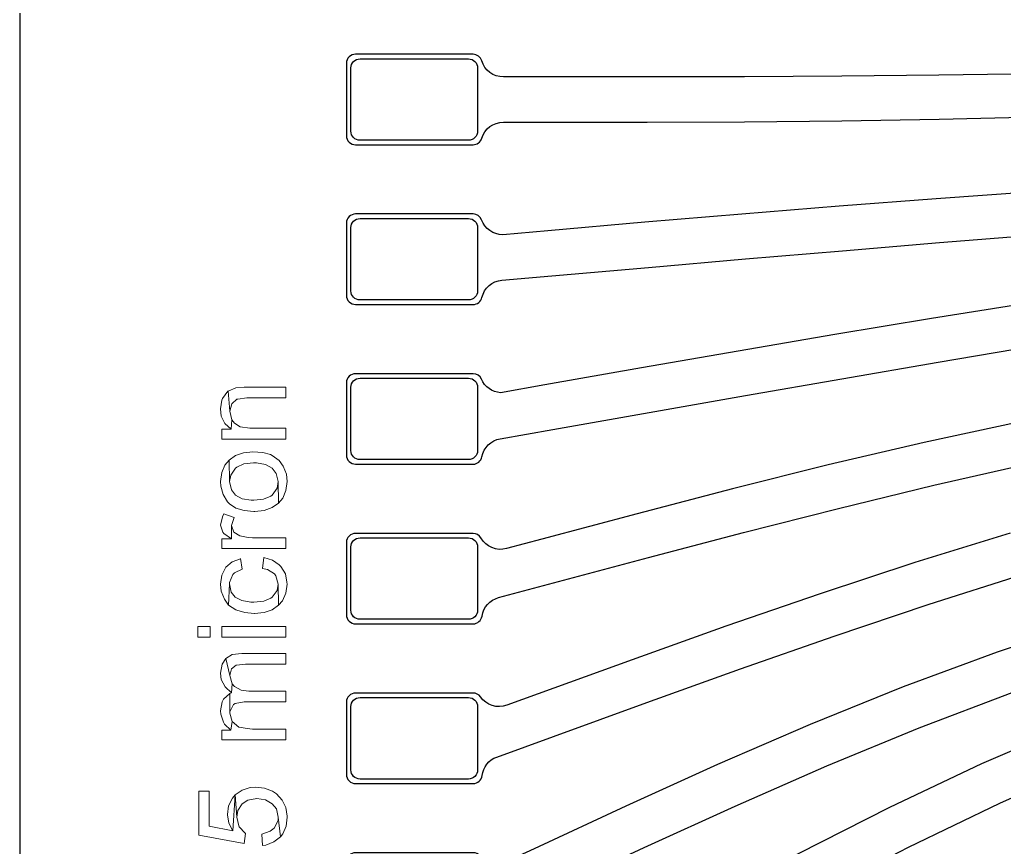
# Model space of a CAD drawing. Header units: millimetres. Extents: x 0 to 17.1, y 0 to 7.7.
# Drawn here: x 0 to 2.177, y 1.996 to 3.825 of the extents above; entities that cross this region are included whole.
import ezdxf

# ---------------------------------------------------------------- set-up
doc = ezdxf.new("R2010")
doc.units = ezdxf.units.MM
doc.header["$MEASUREMENT"] = 0
doc.layers.add('Insulation', color=112, linetype='Continuous')
doc.layers.add('Metal', color=52, linetype='Continuous')

msp = doc.modelspace()

# ---------------------------------------------------------------- linework, layer by layer
at = {"layer": 'Insulation'}
msp.add_lwpolyline([(6.5137, 7.65), (3.3444, 7.65), (0.2, 7.65, 0.414214), (0, 7.45), (0, 4.8944), (0, 0.2, 0.414214), (0.2, 0), (3.3444, 0), (5.5444, 0), (6.5137, 0)], format="xyb", dxfattribs=at)
for points in [[(0.7525, 3.5585, -0.414214), (0.7325, 3.5785), (0.7325, 3.7185, -0.414214), (0.7525, 3.7385), (0.9925, 3.7385, -0.414214), (1.0125, 3.7185), (1.0125, 3.5785, -0.414214), (0.9925, 3.5585)], [(0.7525, 3.2055, -0.414214), (0.7325, 3.2255), (0.7325, 3.3655, -0.414214), (0.7525, 3.3855), (0.9925, 3.3855, -0.414214), (1.0125, 3.3655), (1.0125, 3.2255, -0.414214), (0.9925, 3.2055)], [(0.7525, 2.8525, -0.414214), (0.7325, 2.8725), (0.7325, 3.0125, -0.414214), (0.7525, 3.0325), (0.9925, 3.0325, -0.414214), (1.0125, 3.0125), (1.0125, 2.8725, -0.414214), (0.9925, 2.8525)], [(0.7525, 2.4995, -0.414214), (0.7325, 2.5195), (0.7325, 2.6595, -0.414214), (0.7525, 2.6795), (0.9925, 2.6795, -0.414214), (1.0125, 2.6595), (1.0125, 2.5195, -0.414214), (0.9925, 2.4995)], [(0.7525, 2.1465, -0.414214), (0.7325, 2.1665), (0.7325, 2.3065, -0.414214), (0.7525, 2.3265), (0.9925, 2.3265, -0.414214), (1.0125, 2.3065), (1.0125, 2.1665, -0.414214), (0.9925, 2.1465)]]:
    msp.add_lwpolyline(points, format="xyb", close=True, dxfattribs=at)
at = {"layer": 'Metal'}
for points in [[(2.2478, 3.7054), (2.0327, 3.7022), (1.8177, 3.7001), (1.6026, 3.699), (1.3876, 3.6986), (1.1725, 3.6985), (1.0696, 3.6985, -0.331679), (1.0217, 3.7342, 0.331679), (1.0025, 3.7485), (0.7425, 3.7485, 0.414214), (0.7225, 3.7285), (0.7225, 3.5685, 0.414214), (0.7425, 3.5485), (1.0025, 3.5485, 0.331679), (1.0217, 3.5628, -0.331679), (1.0696, 3.5985), (1.1725, 3.5985), (1.3877, 3.5986), (1.6029, 3.5994), (1.8181, 3.6014), (2.0332, 3.605), (2.2483, 3.6105)], [(2.2413, 3.4443), (2.0265, 3.4293), (1.8117, 3.4129), (1.5969, 3.3954), (1.3822, 3.3771), (1.1676, 3.3584), (1.068, 3.3497, -0.313029), (1.0213, 3.3824, 0.314382), (1.0025, 3.3955), (0.7425, 3.3955, 0.414214), (0.7225, 3.3755), (0.7225, 3.2155, 0.414214), (0.7425, 3.1955), (1.0025, 3.1955, 0.347461), (1.022, 3.2109, -0.32319), (1.0662, 3.2491), (1.1763, 3.2588), (1.3906, 3.2775), (1.605, 3.2961), (1.8194, 3.3144), (2.0338, 3.3323), (2.2483, 3.3497)], [(2.2299, 3.1981), (2.0159, 3.1642), (1.8021, 3.1289), (1.5885, 3.0925), (1.375, 3.0554), (1.1615, 3.0178), (1.0631, 3.0004, -0.279107), (1.0209, 3.0304, 0.299123), (1.0025, 3.0425), (0.7425, 3.0425, 0.414214), (0.7225, 3.0225), (0.7225, 2.8625, 0.414214), (0.7425, 2.8425), (1.0025, 2.8425, 0.360752), (1.0222, 2.8588, -0.312174), (1.0626, 2.8988), (1.1789, 2.9193), (1.3918, 2.9568), (1.6047, 2.9942), (1.8177, 3.0314), (2.0308, 3.0681), (2.2441, 3.1043)], [(2.2125, 2.9364), (1.9999, 2.8905), (1.7879, 2.8408), (1.5764, 2.788), (1.3653, 2.7329), (1.1544, 2.6766), (1.0764, 2.6557, -0.341795), (1.0199, 2.6794, 0.270198), (1.0025, 2.6895), (0.7425, 2.6895, 0.414214), (0.7225, 2.6695), (0.7225, 2.5095, 0.414214), (0.7425, 2.4895), (1.0025, 2.4895, 0.371445), (1.0223, 2.5065, -0.298631), (1.0588, 2.5475), (1.1803, 2.58), (1.3902, 2.6361), (1.6002, 2.6912), (1.8106, 2.7447), (2.0215, 2.7957), (2.233, 2.8437)], [(2.1899, 2.6897), (1.9795, 2.6249), (1.7702, 2.5561), (1.5617, 2.4842), (1.3539, 2.4101), (1.1464, 2.3348), (1.077, 2.3096, -0.340003), (1.0189, 2.3279, 0.24522), (1.0025, 2.3365), (0.7425, 2.3365, 0.414214), (0.7225, 2.3165), (0.7225, 2.1565, 0.414214), (0.7425, 2.1365), (1.0025, 2.1365, 0.37939), (1.0224, 2.1541, -0.282524), (1.0549, 2.1951), (1.1806, 2.2408), (1.3869, 2.3157), (1.5935, 2.3898), (1.8006, 2.4621), (2.0085, 2.5319), (2.2174, 2.5988)], [(2.3708, 2.4968), (2.1611, 2.4271), (1.9535, 2.3501), (1.7476, 2.2669), (1.5432, 2.1784), (1.34, 2.0863), (1.1373, 1.9922), (1.0766, 1.9639, -0.335635), (1.0176, 1.9766, 0.2181), (1.0025, 1.9835), (0.7425, 1.9835, 0.414214), (0.7225, 1.9635), (0.7225, 1.8035, 0.414214), (0.7425, 1.7835), (1.0025, 1.7835, 0.384365), (1.0224, 1.8014, -0.263745), (1.051, 1.8416), (1.1796, 1.9016), (1.3806, 1.995), (1.5823, 2.0867), (1.7849, 2.1753), (1.989, 2.2594), (2.1948, 2.338)], [(2.3334, 2.2684), (2.1268, 2.1797), (1.9229, 2.0836), (1.7216, 1.9811), (1.5223, 1.8735), (1.3244, 1.7621), (1.1274, 1.6488), (1.075, 1.6186, -0.328707), (1.0161, 1.6252, 0.188881), (1.0025, 1.6305), (0.7425, 1.6305, 0.414214), (0.7225, 1.6105), (0.7225, 1.4505, 0.414214), (0.7425, 1.4305), (1.0025, 1.4305, 0.386022), (1.0224, 1.4486, -0.242068), (1.0472, 1.487), (1.1774, 1.5622), (1.3727, 1.6746), (1.5687, 1.7853), (1.7661, 1.8928), (1.9655, 1.9959), (2.1672, 2.0933), (2.3715, 2.1844)]]:
    msp.add_lwpolyline(points, format="xyb", dxfattribs=at)
at = {"layer": 'Metal', "lineweight": 0}
for points in [[(0.4606, 3.0041), (0.4647, 2.9595), (0.4692, 2.9762), (0.4804, 2.9861), (0.4822, 2.9865), (0.5024, 2.9888), (0.5883, 2.9888), (0.5883, 3.0126), (0.5015, 3.0126), (0.4966, 3.0126), (0.4781, 3.0112)], [(0.444, 2.9645), (0.4458, 2.9488), (0.4539, 2.9321), (0.4674, 2.9195), (0.4692, 2.9407), (0.4647, 2.9595), (0.4606, 3.0041), (0.4602, 3.0036), (0.4485, 2.9879), (0.4471, 2.9838)], [(0.4471, 2.9195), (0.4471, 2.898), (0.5883, 2.898), (0.5883, 2.9218), (0.511, 2.9218), (0.5092, 2.9218), (0.4876, 2.9249), (0.4746, 2.933), (0.4692, 2.9407), (0.4674, 2.9195)], [(0.4629, 2.8516), (0.4638, 2.804), (0.4665, 2.8184), (0.4773, 2.8337), (0.4799, 2.8359), (0.4957, 2.8431), (0.5168, 2.8454), (0.5236, 2.8454), (0.5438, 2.8418), (0.5582, 2.8337), (0.5672, 2.822), (0.5717, 2.804), (0.5726, 2.7563), (0.5815, 2.7671), (0.5887, 2.7842), (0.5914, 2.804), (0.5896, 2.8202), (0.5829, 2.8382), (0.5739, 2.8503), (0.5586, 2.862), (0.5546, 2.8638), (0.5375, 2.8683), (0.5155, 2.8701), (0.4948, 2.8678), (0.4773, 2.862)], [(0.444, 2.804), (0.4449, 2.7937), (0.4498, 2.7752), (0.4597, 2.7595), (0.4642, 2.755), (0.4781, 2.7455), (0.4961, 2.7397), (0.5177, 2.7379), (0.52, 2.7379), (0.5406, 2.7402), (0.5582, 2.7464), (0.5726, 2.7563), (0.5717, 2.804), (0.569, 2.7896), (0.5582, 2.7743), (0.555, 2.7716), (0.5393, 2.7649), (0.5177, 2.7626), (0.5119, 2.7626), (0.4916, 2.7662), (0.4773, 2.7743), (0.4683, 2.7856), (0.4638, 2.804), (0.4629, 2.8516), (0.4539, 2.8404), (0.4467, 2.8238)], [(0.444, 2.7078), (0.4489, 2.6925), (0.4516, 2.6894), (0.4687, 2.6772), (0.4687, 2.7069), (0.4741, 2.7244), (0.4516, 2.7325), (0.4485, 2.7262)], [(0.4471, 2.6772), (0.4471, 2.6561), (0.5883, 2.6561), (0.5883, 2.6799), (0.5146, 2.6799), (0.5051, 2.6804), (0.4867, 2.684), (0.4732, 2.6925), (0.4687, 2.7069), (0.4687, 2.6772)], [(0.5366, 2.612), (0.5478, 2.6098), (0.5631, 2.6003), (0.5667, 2.5954), (0.5717, 2.577), (0.5726, 2.5307), (0.5811, 2.5405), (0.5887, 2.5572), (0.5914, 2.577), (0.591, 2.5815), (0.5874, 2.6003), (0.5775, 2.6161), (0.5739, 2.6197), (0.5591, 2.63), (0.5397, 2.6359)], [(0.444, 2.577), (0.4458, 2.5617), (0.4525, 2.5437), (0.462, 2.5311), (0.4638, 2.5779), (0.4638, 2.581), (0.471, 2.5985), (0.4746, 2.6021), (0.4921, 2.6102), (0.4885, 2.6336), (0.488, 2.6332), (0.4696, 2.6264), (0.4557, 2.6147), (0.4548, 2.6134), (0.4467, 2.5972)], [(0.462, 2.5311), (0.4781, 2.5203), (0.4799, 2.5199), (0.4979, 2.5145), (0.5182, 2.5127), (0.5195, 2.5127), (0.5406, 2.5149), (0.5582, 2.5208), (0.5726, 2.5307), (0.5717, 2.577), (0.5694, 2.5635), (0.5586, 2.5482), (0.5555, 2.5459), (0.5397, 2.5396), (0.5177, 2.5374), (0.5114, 2.5374), (0.4912, 2.541), (0.4764, 2.5486), (0.4678, 2.5594), (0.4638, 2.5779)], [(0.3936, 2.4839), (0.3936, 2.4601), (0.4211, 2.4601), (0.4211, 2.4839)], [(0.4471, 2.4839), (0.4471, 2.4601), (0.5883, 2.4601), (0.5883, 2.4839)], [(0.4557, 2.4129), (0.4647, 2.3756), (0.4687, 2.3899), (0.4786, 2.398), (0.4795, 2.3985), (0.4993, 2.4007), (0.5883, 2.4007), (0.5883, 2.4241), (0.4912, 2.4241), (0.4912, 2.4241), (0.4701, 2.4214)], [(0.444, 2.3805), (0.4458, 2.3666), (0.4543, 2.3504), (0.4687, 2.3373), (0.4696, 2.3571), (0.4647, 2.3756), (0.4557, 2.4129), (0.4476, 2.4007)], [(0.4647, 2.3355), (0.4647, 2.2919), (0.4647, 2.2951), (0.4728, 2.3113), (0.4768, 2.3135), (0.4966, 2.3171), (0.5883, 2.3171), (0.5883, 2.3409), (0.5065, 2.3409), (0.4894, 2.3427), (0.4746, 2.3508), (0.4696, 2.3571), (0.4687, 2.3373)], [(0.444, 2.2973), (0.4444, 2.2901), (0.4503, 2.2722), (0.453, 2.2677), (0.4669, 2.2546), (0.4701, 2.2735), (0.4647, 2.2919), (0.4647, 2.3355), (0.4507, 2.323), (0.4476, 2.3171)], [(0.4471, 2.2546), (0.4471, 2.233), (0.5883, 2.233), (0.5883, 2.2569), (0.515, 2.2569), (0.5029, 2.2578), (0.4853, 2.2609), (0.4844, 2.2614), (0.4701, 2.2735), (0.4701, 2.2735), (0.4669, 2.2546)], [(0.3963, 2.1198), (0.3963, 2.0226), (0.4961, 2.0038), (0.4993, 2.0262), (0.4984, 2.0267), (0.4853, 2.0411), (0.4844, 2.0429), (0.4804, 2.0618), (0.4768, 2.1112), (0.4714, 2.0316), (0.4193, 2.042), (0.4193, 2.1198)], [(0.4768, 2.1112), (0.4804, 2.0618), (0.4822, 2.0766), (0.4921, 2.0919), (0.5047, 2.1), (0.5245, 2.1036), (0.5433, 2.1004), (0.5586, 2.0914), (0.5676, 2.0806), (0.5717, 2.0622), (0.5766, 2.019), (0.5815, 2.0253), (0.5892, 2.042), (0.5914, 2.0622), (0.5914, 2.064), (0.5887, 2.0833), (0.5807, 2.1), (0.5681, 2.1135), (0.5591, 2.1193), (0.5415, 2.1265), (0.5222, 2.1287), (0.5096, 2.1278), (0.4916, 2.122)], [(0.4593, 2.0681), (0.4593, 2.0676), (0.4624, 2.0492), (0.4714, 2.0316), (0.4768, 2.1112), (0.4705, 2.104), (0.462, 2.0874)], [(0.5352, 2.0249), (0.537, 1.9997), (0.5442, 2.0006), (0.5622, 2.0074), (0.5766, 2.019), (0.5717, 2.0622), (0.5712, 2.0546), (0.5627, 2.0379), (0.5541, 2.0312)]]:
    msp.add_lwpolyline(points, close=True, dxfattribs=at)

doc.saveas('drawing.dxf')
